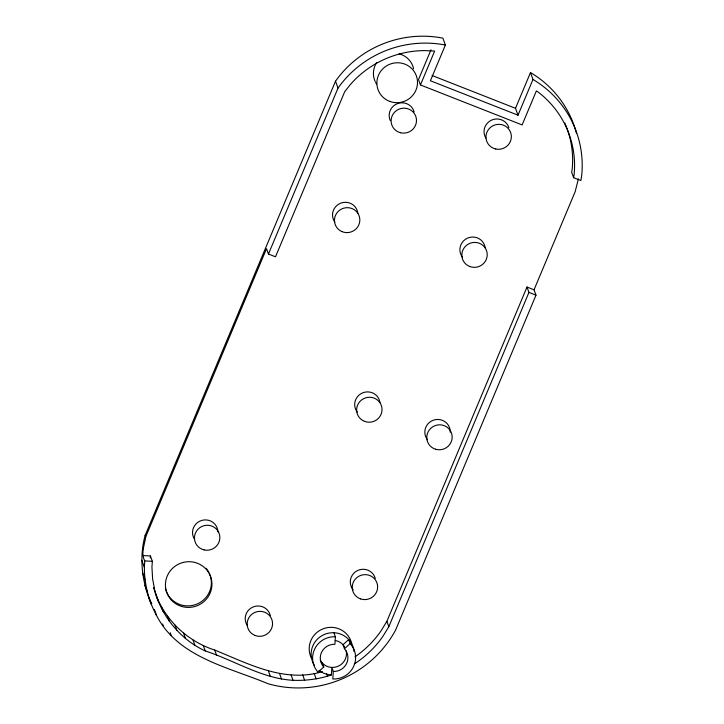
<?xml version="1.0" encoding="UTF-8"?>
<svg xmlns="http://www.w3.org/2000/svg" width="724" height="724" viewBox="0 0 724 724"><rect width="100%" height="100%" fill="white"/><g stroke="black" fill="none" stroke-linecap="round" stroke-linejoin="round"><path stroke-width="1.09" d="M333.284 671.438L332.832 678.985A21.566 21.087 -19.9 0 0 353.457 666.813A21.566 21.087 -19.9 0 0 350.181 643.591L348.724 639.582L342.995 644.704L344.434 648.695A13.865 13.557 -19.9 0 1 333.284 671.438L331.845 667.456L331.384 674.967C319.058 679.103 306.008 680.786 293.039 680.307C261.735 678.469 234.522 660.451 205.245 650.939C179.498 639.129 160.764 615.056 153.76 587.825M335.366 636.74L334.913 644.288A13.865 13.557 -19.9 0 0 323.764 667.039L318.017 672.134A21.566 21.087 -19.9 0 1 314.741 648.912A21.566 21.087 -19.9 0 1 335.366 636.74L333.909 632.722M578.395 178.855L575.155 191.697L534.041 289.799L535.986 295.166L395.63 630.016A108.881 106.464 -19.9 0 1 268.052 683.727C228.558 667.094 177.959 657.51 156.502 615.4C143.741 591.037 137.696 562.322 145.162 535.353L335.52 81.188A105.016 102.681 -19.9 0 1 442.88 38.128L445.378 45.033L430.4 80.762L518.004 115.197L532.982 79.468L530.484 72.563L515.506 108.301L518.004 115.197M151.171 604.033C146.112 590.313 143.379 575.544 144.755 560.91C140.565 553.317 144.682 544.747 145.714 536.882L266.522 248.658L268.459 254.034L275.5 256.803L344.66 91.794L350.054 84.907A97.369 95.206 -19.9 0 1 425.069 50.599L434.653 51.069L420.445 84.952L522.122 124.926L536.394 90.88L537.724 91.767A96.211 94.066 -19.9 0 1 574.159 174.303L573.643 177.724L580.91 180.493L581.761 174.891A103.858 101.55 -19.9 0 0 532.982 79.468M150.275 557.887L150.411 555.951L142.809 555.543M150.411 555.951L152.357 561.326L151.94 567.136L152.601 578.757L154.728 590.187L158.294 601.237M268.459 254.034L338.017 88.084L335.52 81.188M430.988 49.802L418.499 79.586L420.445 84.952M354.95 656.849A101.233 98.98 -19.9 0 0 380.933 631.029L386.878 621.337L527 287.03L534.041 289.799M354.262 663.971A101.233 98.98 -19.9 0 0 382.869 636.396L388.824 626.703L528.945 292.396L527 287.03M344.434 648.695L350.181 643.591M156.348 595.87C166.448 621.5 188.502 641.663 214.684 650.043C248.685 663.854 284.813 683.311 322.424 671.591M144.755 560.91L152.357 561.326M432.074 75.504L515.506 108.301M528.945 292.396L535.986 295.166M148.673 597.137L151.778 603.762M573.643 177.724L571.698 172.357L572.213 168.927A96.211 94.066 -19.9 0 0 566.765 127.777M386.878 621.337L388.824 626.703M326.488 673.555L327.456 676.243M322.325 663.048L323.764 667.039M314.207 673.519L316.153 678.886M302.677 674.886L304.623 680.252M291.093 674.94L293.039 680.307M279.6 673.691L281.536 679.058M268.486 671.184L270.423 676.56M214.684 650.043L216.63 655.41M203.299 645.564L205.245 650.939M193 639.953L194.937 645.319M183.507 633.111L185.453 638.487M145.162 535.353L145.714 536.882M174.973 625.156L176.918 630.523M142.691 547.733L143.252 549.263M167.525 616.196L169.47 621.572M161.289 606.386L163.226 611.753M153.76 587.499L154.411 589.291M170.221 632.713L171.289 635.672M141.814 560.295L144.311 567.2M162.529 624.025L163.244 625.998M142.528 572.847L145.026 579.743M154.366 609.481L156.502 615.4M144.827 585.191L147.325 592.096M353.203 589.843A12.733 12.444 -19.9 0 1 357.204 570.72A12.733 12.444 -19.9 0 1 375.276 578.431M247.21 625.328A12.733 12.444 -19.9 0 1 253.056 607.002A12.733 12.444 -19.9 0 1 270.314 615.599M357.303 412.11A12.733 12.444 -19.9 0 1 362.525 392.906A12.733 12.444 -19.9 0 1 379.973 402.562M334.85 222.141A12.733 12.444 -19.9 0 1 340.796 203.136A12.733 12.444 -19.9 0 1 357.855 213.435M390.336 120.682A12.733 12.444 -19.9 0 1 397.557 103.595A12.733 12.444 -19.9 0 1 414.137 111.921M311.474 658.225A21.566 21.087 -19.9 0 1 323.655 628.604A21.566 21.087 -19.9 0 1 351.774 643.917M564.792 122.935A96.211 94.066 -19.9 0 1 566.394 126.8M427.477 439.694A12.733 12.444 -19.9 0 1 433.658 420.092A12.733 12.444 -19.9 0 1 450.21 432.237M194.34 538.982A12.733 12.444 -19.9 0 1 201.688 520.438A12.733 12.444 -19.9 0 1 217.906 531.95M485.931 138.175A12.733 12.444 -19.9 0 1 491.506 120.148A12.733 12.444 -19.9 0 1 508.881 127.668M462.509 257.255A12.733 12.444 -19.9 0 1 467.722 238.051A12.733 12.444 -19.9 0 1 485.171 247.708M376.643 84.192A20.372 19.919 -19.9 0 1 375.575 82.391M375.132 81.45A20.372 19.919 -19.9 0 1 376.742 62.436M399.078 53.82A20.372 19.919 -19.9 0 1 413.621 68.816M314.524 665.501A21.566 21.087 -19.9 0 1 325.601 633.971A21.566 21.087 -19.9 0 1 354.054 651.473M331.384 674.967A21.566 21.087 -19.9 0 1 319.003 670.388M209.281 573.254A23.313 22.797 -19.9 0 1 195.444 604.649A23.313 22.797 -19.9 0 1 165.398 588.15M206.059 568.24A23.313 22.797 -19.9 0 1 208.847 572.367M338.017 88.084A105.016 102.681 -19.9 0 1 445.378 45.033M530.484 72.563A103.858 101.55 -19.9 0 1 576.449 133.243M346.199 650.948A13.865 13.557 -19.9 0 1 320.298 660.143M335.266 640.496A13.865 13.557 -19.9 0 1 344.588 646.84M360.507 598.875A12.733 12.444 -19.9 0 0 377.457 584.856A12.733 12.444 -19.9 0 0 356.832 577.616A12.733 12.444 -19.9 0 0 360.507 598.875M255.002 635.437A12.733 12.444 -19.9 0 0 272.45 622.034A12.733 12.444 -19.9 0 0 252.133 614.043A12.733 12.444 -19.9 0 0 255.002 635.437M364.462 421.341A12.733 12.444 -19.9 0 0 381.919 407.938A12.733 12.444 -19.9 0 0 361.602 399.947A12.733 12.444 -19.9 0 0 364.462 421.341M341.855 231.562A12.733 12.444 -19.9 0 0 359.792 218.811A12.733 12.444 -19.9 0 0 339.809 210.069A12.733 12.444 -19.9 0 0 341.855 231.562M400.472 132.736A12.733 12.444 -19.9 0 0 416.083 117.288A12.733 12.444 -19.9 0 0 394.861 111.921A12.733 12.444 -19.9 0 0 400.472 132.736M495.768 149.008A12.733 12.444 -19.9 0 0 510.827 133.044A12.733 12.444 -19.9 0 0 489.415 128.401A12.733 12.444 -19.9 0 0 495.768 149.008M469.668 266.477A12.733 12.444 -19.9 0 0 487.116 253.074A12.733 12.444 -19.9 0 0 466.799 245.092A12.733 12.444 -19.9 0 0 469.668 266.477M181.525 606.404A23.313 22.797 -19.9 0 0 211.426 579.462A23.313 22.797 -19.9 0 0 173.099 567.815A23.313 22.797 -19.9 0 0 181.525 606.404M389.829 101.441A20.372 19.919 -19.9 0 0 417.277 79.414A20.372 19.919 -19.9 0 0 384.48 67.332A20.372 19.919 -19.9 0 0 389.829 101.441M435.694 449.26A12.733 12.444 -19.9 0 0 451.857 434.373A12.733 12.444 -19.9 0 0 430.852 428.246A12.733 12.444 -19.9 0 0 435.694 449.26M204.105 549.905A12.733 12.444 -19.9 0 0 219.354 534.104A12.733 12.444 -19.9 0 0 198.005 529.226A12.733 12.444 -19.9 0 0 204.105 549.905"/></g></svg>
